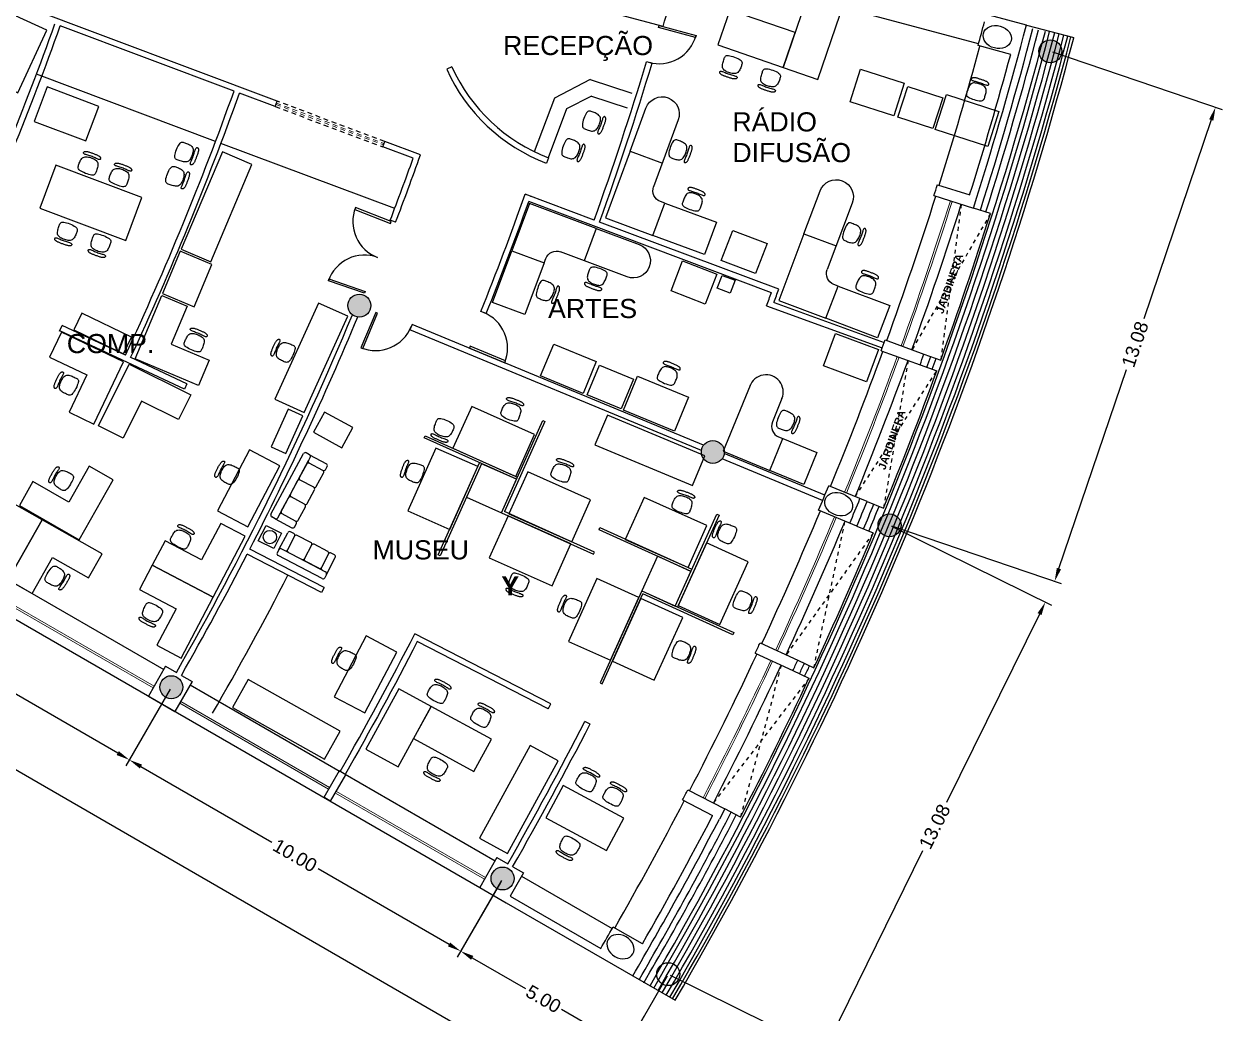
# Model space of a CAD drawing. Header units: millimetres. Extents: x 261 to 423, y 98 to 222.
# Drawn here: x 297.85 to 329.17, y 117.79 to 143.63 of the extents above; entities that cross this region are included whole.
import ezdxf

# ---------------------------------------------------------------- set-up
doc = ezdxf.new("R2010")
doc.units = ezdxf.units.MM
doc.linetypes.add('HIDDEN2', pattern=[0.1875, 0.125, -0.0625])
for name, color, linetype in [('COLUMNAS', 5, 'Continuous'), ('Cotas', 1, 'Continuous'), ('hach', 15, 'Continuous'), ('Letreros', 2, 'Continuous'), ('MUEBLES', 8, 'Continuous'), ('Muro-Alto', 6, 'Continuous'), ('MURO-BAJO', 3, 'Continuous')]:
    doc.layers.add(name, color=color, linetype=linetype)
doc.layers.add('Vidrio', color=7, linetype='Continuous', lineweight=15)
doc.styles.add('Arial-Bold', font='arialbd.ttf')
doc.styles.get("Standard").update_dxf_attribs({"font": 'arial.ttf'})
doc.dimstyles.new('MUSEO', dxfattribs={"dimtxt": 0.35, "dimasz": 0.35, "dimexe": 0.18, "dimexo": 0.058, "dimgap": 0.09, "dimtad": 0, "dimzin": 0, "dimdsep": 46, "dimtxsty": 'Standard', "dimcen": 0.09, "dimclrd": 1, "dimclre": 1, "dimclrt": 2, "dimadec": 0, "dimazin": 0, "dimtm": 1e-09, "dimtfac": 1, "dimtofl": 0, "dimtmove": 0, "dimatfit": 3, "dimfxl": 1, "dimtolj": 1, "dimtzin": 0, "dimarcsym": 0})

# ---------------------------------------------------------------- blocks, each defined once
blk = doc.blocks.new('si')
at = {"layer": 'MUEBLES'}
for points in [[(-24.293, 45.694), (-24.303, 45.713), (-24.311, 45.735), (-24.316, 45.759), (-24.32, 45.784), (-24.322, 45.809), (-24.323, 45.835), (-24.324, 45.859), (-24.324, 45.882), (-24.324, 45.902), (-24.323, 45.92), (-24.32, 45.936), (-24.315, 45.949), (-24.307, 45.961), (-24.295, 45.971), (-24.278, 45.979), (-24.256, 45.986), (-24.228, 45.991), (-24.195, 45.994), (-24.159, 45.996), (-24.121, 45.997), (-24.083, 45.995), (-24.047, 45.992), (-24.014, 45.987), (-23.985, 45.98), (-23.963, 45.972), (-23.946, 45.961), (-23.934, 45.949), (-23.926, 45.934), (-23.921, 45.918), (-23.919, 45.901), (-23.918, 45.881), (-23.918, 45.861), (-23.918, 45.839), (-23.918, 45.816), (-23.919, 45.792), (-23.922, 45.769), (-23.926, 45.746), (-23.933, 45.725), (-23.942, 45.706), (-23.954, 45.689), (-23.969, 45.675), (-23.988, 45.663), (-24.008, 45.654), (-24.031, 45.647), (-24.055, 45.642), (-24.08, 45.639), (-24.106, 45.637), (-24.131, 45.637), (-24.156, 45.637), (-24.181, 45.639), (-24.204, 45.643), (-24.226, 45.648), (-24.246, 45.655), (-24.264, 45.665), (-24.279, 45.678)], [(-24.251, 45.538), (-24.262, 45.54), (-24.272, 45.543), (-24.282, 45.546), (-24.29, 45.55), (-24.297, 45.554), (-24.304, 45.558), (-24.309, 45.563), (-24.313, 45.569), (-24.317, 45.575), (-24.319, 45.581), (-24.32, 45.588), (-24.319, 45.594), (-24.316, 45.599), (-24.31, 45.604), (-24.303, 45.608), (-24.293, 45.611), (-24.279, 45.612), (-24.264, 45.612), (-24.246, 45.611), (-24.226, 45.61), (-24.204, 45.609), (-24.181, 45.607), (-24.156, 45.606), (-24.131, 45.605), (-24.106, 45.606), (-24.08, 45.607), (-24.055, 45.609), (-24.031, 45.61), (-24.008, 45.611), (-23.988, 45.612), (-23.969, 45.612), (-23.954, 45.611), (-23.942, 45.608), (-23.933, 45.604), (-23.927, 45.599), (-23.923, 45.594), (-23.922, 45.588), (-23.923, 45.581), (-23.925, 45.575), (-23.928, 45.569), (-23.932, 45.563), (-23.938, 45.558), (-23.944, 45.554), (-23.952, 45.55), (-23.961, 45.546), (-23.971, 45.543), (-23.983, 45.54), (-23.996, 45.538), (-24.01, 45.536), (-24.026, 45.535), (-24.042, 45.534), (-24.06, 45.533), (-24.077, 45.533), (-24.095, 45.533), (-24.113, 45.533), (-24.131, 45.533), (-24.148, 45.533), (-24.165, 45.533), (-24.181, 45.533), (-24.197, 45.533), (-24.212, 45.534), (-24.226, 45.535), (-24.239, 45.536)]]:
    blk.add_lwpolyline(points, close=True, dxfattribs=at)
blk = doc.blocks.new('esc-1')
at = {"layer": 'MUEBLES'}
for p, q in [((-22.694, 47.653), (-22.694, 49.203)), ((-22.694, 49.203), (-21.594, 49.203)), ((-21.594, 49.203), (-21.594, 48.453)), ((-21.594, 48.453), (-21.694, 48.453)), ((-21.944, 46.653), (-21.944, 48.203)), ((-22.694, 47.653), (-22.694, 46.653)), ((-22.694, 47.653), (-21.944, 47.653))]:
    blk.add_line(p, q, dxfattribs=at)
for centre, radius, start, end in [((-21.694, 48.203), 0.25, 90, 180), ((-22.319, 46.653), 0.375, 180, 0)]:
    blk.add_arc(centre, radius, start, end, dxfattribs=at)
blk = doc.blocks.new('mueble')
at = {"layer": 'MUEBLES'}
for p, q in [((-12.573, 45.283), (-12.573, 47.483)), ((-12.573, 47.483), (-12.523, 47.483)), ((-12.523, 47.483), (-12.523, 45.333)), ((-14.773, 46.133), (-12.573, 46.133)), ((-14.773, 46.083), (-14.773, 46.133)), ((-12.573, 46.083), (-14.773, 46.083)), ((-13.453, 43.883), (-13.453, 46.083)), ((-13.403, 46.083), (-13.403, 43.883)), ((-12.573, 45.283), (-10.373, 45.283)), ((-10.373, 45.333), (-12.523, 45.333)), ((-10.373, 45.283), (-10.373, 45.333)), ((-13.403, 43.883), (-13.453, 43.883))]:
    blk.add_line(p, q, dxfattribs=at)
blk = doc.blocks.new('*D29')
at = {"layer": 'Cotas', "color": 1, "lineweight": -2}
for p, q in [((320.529, 130.508), (324.713, 128.445)), ((324.396, 128.211), (321.968, 123.286)), ((318.921, 117.107), (321.349, 122.032)), ((314.744, 118.776), (318.927, 116.713))]:
    blk.add_line(p, q, dxfattribs=at)
at = {"layer": 'Cotas', "color": 1}
for points in [[(324.344, 128.237), (324.449, 128.185), (324.551, 128.525)], [(318.868, 117.133), (318.973, 117.081), (318.766, 116.793)]]:
    blk.add_solid(points, dxfattribs=at)
at = {"layer": 'DefPoints', "color": 0}
for p in [(320.477, 130.534), (314.692, 118.802), (318.766, 116.793)]:
    blk.add_point(p, dxfattribs=at)
at = {"layer": 'Cotas', "color": 2, "insert": (321.658, 122.659), "char_height": 0.35, "attachment_point": 5, "rotation": 63.75}
blk.add_mtext('\\A1;13.08', dxfattribs=at)
blk = doc.blocks.new('*D30')
at = {"layer": 'Cotas', "color": 1, "lineweight": -2}
for p, q in [((324.737, 142.903), (329.168, 141.399)), ((328.885, 141.126), (327.12, 135.925)), ((324.905, 129.4), (326.671, 134.601)), ((320.532, 130.515), (324.963, 129.011))]:
    blk.add_line(p, q, dxfattribs=at)
at = {"layer": 'Cotas', "color": 1}
for points in [[(328.83, 141.144), (328.94, 141.107), (328.998, 141.457)], [(324.85, 129.419), (324.96, 129.382), (324.793, 129.069)]]:
    blk.add_solid(points, dxfattribs=at)
at = {"layer": 'DefPoints', "color": 0}
for p in [(324.682, 142.922), (320.477, 130.534), (324.793, 129.069)]:
    blk.add_point(p, dxfattribs=at)
at = {"layer": 'Cotas', "color": 2, "insert": (326.895, 135.263), "char_height": 0.35, "attachment_point": 5, "rotation": 71.2514}
blk.add_mtext('\\A1;13.08', dxfattribs=at)
blk = doc.blocks.new('*D36')
at = {"layer": 'Cotas', "color": 1, "lineweight": -2}
for p, q in [((293.012, 131.252), (291.855, 129.248)), ((292.249, 129.229), (295.671, 127.253)), ((300.303, 124.579), (296.88, 126.555)), ((301.673, 126.252), (300.516, 124.248))]:
    blk.add_line(p, q, dxfattribs=at)
at = {"layer": 'Cotas', "color": 1}
for points in [[(292.278, 129.279), (292.219, 129.178), (291.945, 129.404)], [(300.332, 124.629), (300.273, 124.528), (300.606, 124.404)]]:
    blk.add_solid(points, dxfattribs=at)
at = {"layer": 'DefPoints', "color": 0}
for p in [(293.041, 131.302), (301.702, 126.302), (300.606, 124.404)]:
    blk.add_point(p, dxfattribs=at)
at = {"layer": 'Cotas', "color": 2, "insert": (296.276, 126.904), "char_height": 0.35, "attachment_point": 5, "rotation": 330}
blk.add_mtext('\\A1;10.00', dxfattribs=at)
blk = doc.blocks.new('*D37')
at = {"layer": 'Cotas', "color": 1, "lineweight": -2}
for p, q in [((301.673, 126.252), (300.516, 124.248)), ((300.909, 124.229), (304.331, 122.253)), ((308.963, 119.579), (305.54, 121.555)), ((310.333, 121.252), (309.176, 119.248))]:
    blk.add_line(p, q, dxfattribs=at)
at = {"layer": 'Cotas', "color": 1}
for points in [[(300.938, 124.279), (300.88, 124.178), (300.606, 124.404)], [(308.992, 119.629), (308.934, 119.528), (309.266, 119.404)]]:
    blk.add_solid(points, dxfattribs=at)
at = {"layer": 'DefPoints', "color": 0}
for p in [(301.702, 126.302), (310.362, 121.302), (309.266, 119.404)]:
    blk.add_point(p, dxfattribs=at)
at = {"layer": 'Cotas', "color": 2, "insert": (304.936, 121.904), "char_height": 0.35, "attachment_point": 5, "rotation": 330}
blk.add_mtext('\\A1;10.00', dxfattribs=at)
blk = doc.blocks.new('*D38')
at = {"layer": 'Cotas', "color": 1, "lineweight": -2}
for p, q in [((310.304, 121.202), (309.176, 119.248)), ((309.569, 119.229), (310.96, 118.426)), ((314.663, 118.752), (313.506, 116.748)), ((313.293, 117.079), (311.902, 117.882))]:
    blk.add_line(p, q, dxfattribs=at)
at = {"layer": 'Cotas', "color": 1}
for points in [[(309.598, 119.279), (309.54, 119.178), (309.266, 119.404)], [(313.322, 117.129), (313.264, 117.028), (313.596, 116.904)]]:
    blk.add_solid(points, dxfattribs=at)
at = {"layer": 'DefPoints', "color": 0}
for p in [(310.333, 121.252), (314.692, 118.802), (313.596, 116.904)]:
    blk.add_point(p, dxfattribs=at)
at = {"layer": 'Cotas', "color": 2, "insert": (311.431, 118.154), "char_height": 0.35, "attachment_point": 5, "rotation": 330}
blk.add_mtext('\\A1;5.00', dxfattribs=at)
blk = doc.blocks.new('*D39')
at = {"layer": 'Cotas', "color": 1, "lineweight": -2}
for p, q in [((274.551, 140.507), (273.144, 138.069)), ((273.537, 138.05), (292.392, 127.164)), ((312.435, 115.592), (293.58, 126.478)), ((314.055, 117.7), (312.648, 115.262))]:
    blk.add_line(p, q, dxfattribs=at)
at = {"layer": 'Cotas', "color": 1}
for points in [[(273.566, 138.101), (273.508, 138), (273.234, 138.225)], [(312.464, 115.643), (312.406, 115.542), (312.738, 115.417)]]:
    blk.add_solid(points, dxfattribs=at)
at = {"layer": 'DefPoints', "color": 0}
for p in [(274.58, 140.558), (314.084, 117.75), (312.738, 115.417)]:
    blk.add_point(p, dxfattribs=at)
at = {"layer": 'Cotas', "color": 2, "insert": (292.986, 126.821), "char_height": 0.35, "attachment_point": 5, "rotation": 330}
blk.add_mtext('\\A1;45.62', dxfattribs=at)

msp = doc.modelspace()

# ---------------------------------------------------------------- hatches: boundary and pattern name
at = {"layer": 'COLUMNAS'}
h = msp.add_hatch(color=256, dxfattribs=at)
edge = h.paths.add_edge_path()
edge.add_arc((324.682, 142.92), 0.3, 0, 360)
h = msp.add_hatch(color=256, dxfattribs=at)
edge = h.paths.add_edge_path()
edge.add_arc((306.619, 136.274), 0.3, 0, 360)
h = msp.add_hatch(color=256, dxfattribs=at)
edge = h.paths.add_edge_path()
edge.add_arc((315.858, 132.447), 0.3, 0, 360)
h = msp.add_hatch(color=256, dxfattribs=at)
edge = h.paths.add_edge_path()
edge.add_arc((320.477, 130.534), 0.3, 0, 360)
h = msp.add_hatch(color=256, dxfattribs=at)
edge = h.paths.add_edge_path()
edge.add_arc((301.702, 126.302), 0.3, 0, 360)
h = msp.add_hatch(color=256, dxfattribs=at)
edge = h.paths.add_edge_path()
edge.add_arc((310.362, 121.302), 0.3, 0, 360)
at = {"layer": 'hach'}
h = msp.add_hatch(dxfattribs=at)
h.set_pattern_fill('PHANTSQR', color=256, scale=0.75, angle=-90, style=0, pattern_type=2)
h.set_pattern_definition([(270, (190.6146, 423.8911), (0.75, -1e-16), [0.135, -0.1125, 0.135, -0.1125, 0.135, -0.12]), (360, (190.6746, 423.2011), (2e-16, 0.75), [0.135, -0.1125, 0.135, -0.1125, 0.135, -0.12])])
edge = h.paths.add_edge_path()
edge.add_line((275.19, 149.133), (274.723, 142.147))
edge.add_arc((277.005, 168.808), 26.759, 265.108, 285.0871)
edge.add_line((283.97, 142.971), (287.023, 141.56))
edge.add_line((287.023, 141.56), (287.881, 143.5))
edge.add_arc((288.141, 143.928), 0.5, 115.0029, 238.6785, ccw=False)
edge.add_arc((277.005, 168.808), 26.759, 294.0964, 316.9123)
edge.add_line((296.547, 150.528), (300.246, 149.474))
edge.add_arc((300.534, 149.392), 0.3, 90, 164.0929, ccw=False)
edge.add_line((300.534, 149.692), (300.779, 150.637))
edge.add_arc((231.68, 168.013), 71.251, 345.88421, 352.48473)
edge.add_arc((305.912, 158.22), 3.624, 163.202, 172.4847, ccw=False)
edge.add_line((302.442, 159.268), (307.789, 158.576))
edge.add_line((307.789, 158.576), (308.094, 161.292))
edge.add_line((308.094, 161.292), (312.948, 162.741))
edge.add_line((312.948, 162.741), (318.04, 164.071))
edge.add_arc((282.184, 168.829), 36.17, 352.4415, 368.9341)
edge.add_line((317.916, 174.446), (316.027, 174.108))
edge.add_line((316.027, 174.108), (308.758, 176.121))
edge.add_line((308.758, 176.121), (308.405, 179.31))
edge.add_line((308.405, 179.31), (302.749, 178.578))
edge.add_arc((302.449, 178.578), 0.3, -159.3392, 0, ccw=False)
edge.add_line((302.169, 178.473), (302.039, 178.776))
edge.add_line((302.039, 178.776), (301.291, 183.021))
edge.add_line((301.291, 183.021), (299.122, 182.626))
edge.add_line((299.122, 182.626), (299.307, 181.66))
edge.add_line((299.307, 181.66), (299.16, 181.634))
edge.add_arc((228.101, 168.805), 72.207, 10.23394, 18.57312)
edge.add_line((296.548, 191.804), (298.775, 192.553))
edge.add_line((298.775, 192.553), (298.095, 194.49))
edge.add_line((298.095, 194.49), (297.405, 196.153))
edge.add_line((297.405, 196.153), (289.699, 192.958))
edge.add_arc((289.316, 193.807), 0.931, 209.2044, 294.2973, ccw=False)
edge.add_arc((288.136, 193.691), 0.5, 245.0034, 317.467, ccw=False)
edge.add_arc((277.873, 173.91), 21.785, 62.5226, 98.1743)
edge.add_line((274.775, 195.474), (275.208, 188.485))
edge.add_arc((277.005, 168.808), 19.759, 66.2404, 95.219, ccw=False)
edge.add_arc((277.005, 168.808), 19.759, 18.9542, 66.2404, ccw=False)
edge.add_arc((277.005, 168.808), 19.759, -95.2709, 18.9542, ccw=False)
edge = h.paths.add_edge_path(flags=16)
edge.add_line((303.784, 165.766), (303.442, 164.691))
edge.add_arc((304.737, 168.766), 4.276, 44.5562, 252.3738, ccw=False)
edge.add_line((307.784, 171.766), (307.784, 165.766))
edge.add_line((307.784, 165.766), (303.784, 165.766))

# ---------------------------------------------------------------- linework, layer by layer
for p, q in [((324.057, 143.607), (325.293, 143.276)), ((313.765, 118.76), (314.874, 118.12))]:
    msp.add_line(p, q)
at = {"linetype": 'HIDDEN2', "ltscale": 0.05}
for p, q in [((322.353, 138.923), (321.814, 134.849)), ((323.116, 138.683), (321.063, 135.121)), ((320.96, 134.84), (320.32, 130.977)), ((319.58, 131.28), (321.711, 134.566)), ((318.499, 126.81), (319.315, 130.64)), ((320.053, 130.332), (317.774, 127.147)), ((317.647, 126.875), (316.581, 122.906)), ((318.372, 126.538), (315.872, 123.275))]:
    msp.add_line(p, q, dxfattribs=at)
for centre, radius, start, end in [((228.151, 168.765), 99.669, 329.71495, 345.28604), ((228.156, 168.747), 99.328, 342.43193, 345.28604), ((228.156, 168.747), 99.478, 342.43203, 345.28604), ((228.109, 168.782), 99.827, 329.71495, 345.28604), ((228.089, 168.802), 99.984, 329.71495, 345.28604), ((228.089, 168.802), 100.109, 329.71495, 345.28604), ((228.089, 168.802), 100.232, 329.71495, 345.28604), ((228.089, 168.802), 100.338, 329.71495, 345.28604), ((228.089, 168.802), 100.422, 329.71495, 345.28604), ((228.089, 168.802), 100.5, 329.71495, 345.28604), ((228.156, 168.747), 99.328, 339.92974, 340.10296), ((228.156, 168.747), 99.478, 339.92985, 340.10293), ((228.156, 168.747), 99.328, 337.31363, 337.71553), ((228.156, 168.747), 99.478, 337.31365, 337.71551), ((228.156, 168.747), 99.328, 334.92602, 335.09924), ((228.156, 168.747), 99.478, 334.926, 335.09909), ((228.156, 168.747), 99.328, 329.71495, 332.59697), ((228.156, 168.747), 99.478, 329.71495, 332.59683)]:
    msp.add_arc(centre, radius, start, end)
at = {"layer": 'COLUMNAS'}
for centre in [(324.682, 142.92), (306.619, 136.274), (306.619, 136.274), (315.858, 132.447), (315.858, 132.447), (320.477, 130.534), (301.702, 126.302), (301.702, 126.302), (310.362, 121.302), (310.362, 121.302)]:
    msp.add_circle(centre, 0.3, dxfattribs=at)
for centre, major_axis in [((323.293, 143.292), (-0.362, 0.097)), ((319.148, 131.084), (-0.346, 0.143))]:
    msp.add_ellipse(centre, major_axis=major_axis, ratio=0.788921, dxfattribs=at)
at = {"layer": 'COLUMNAS', "extrusion": (0, 0, -1)}
msp.add_ellipse((313.446, 119.521), major_axis=(-0.324, 0.187), ratio=0.788921, dxfattribs=at)
at = {"layer": 'Cotas'}
msp.add_circle((314.692, 118.802), 0.3, dxfattribs=at)
at = {"layer": 'MUEBLES'}
for p, q in [((322.805, 143.114), (315.017, 145.2)), ((302.86, 140.565), (298.178, 142.32)), ((312.651, 142.183), (311.716, 141.697)), ((312.651, 142.183), (313.743, 141.826)), ((311.716, 141.697), (311.191, 140.296)), ((312.686, 141.751), (312.036, 141.413)), ((312.686, 141.751), (313.619, 141.446)), ((312.036, 141.413), (311.558, 140.138)), ((307.542, 138.809), (303.001, 140.512)), ((316.832, 134.187), (316.126, 132.467)), ((316.832, 134.187), (316.84, 134.207)), ((317.665, 133.846), (317.414, 133.235)), ((317.347, 131.966), (317.689, 132.798)), ((317.578, 132.844), (317.689, 132.798)), ((304.308, 130.82), (305.161, 132.405)), ((304.484, 130.725), (305.29, 132.222)), ((305.317, 132.378), (305.229, 132.425)), ((305.337, 132.31), (305.29, 132.222)), ((305.317, 132.378), (305.757, 132.141)), ((316.126, 132.467), (317.347, 131.966)), ((305.053, 131.782), (305.242, 132.134)), ((305.662, 131.965), (305.31, 132.154)), ((305.493, 131.545), (305.683, 131.897)), ((305.73, 131.985), (305.777, 132.073)), ((304.816, 131.342), (305.005, 131.694)), ((305.425, 131.525), (305.073, 131.714)), ((304.579, 130.901), (304.769, 131.253)), ((305.188, 131.084), (304.836, 131.274)), ((305.256, 131.105), (305.446, 131.457)), ((305.019, 130.664), (305.209, 131.017)), ((304.417, 130.705), (304.328, 130.752)), ((304.417, 130.705), (304.857, 130.468)), ((304.952, 130.644), (304.599, 130.833)), ((304.517, 129.897), (304.749, 130.34)), ((304.905, 130.315), (304.816, 130.361)), ((304.925, 130.488), (304.972, 130.576)), ((304.926, 130.248), (304.741, 129.893)), ((304.926, 130.248), (304.741, 129.893)), ((305.348, 130.084), (304.993, 130.269)), ((305.369, 130.016), (305.184, 129.662)), ((305.791, 129.852), (305.437, 130.037)), ((304.517, 129.897), (304.471, 129.808)), ((305.645, 129.139), (304.492, 129.741)), ((304.585, 129.918), (304.673, 129.872)), ((304.673, 129.872), (305.737, 129.317)), ((305.117, 129.64), (304.762, 129.825)), ((305.812, 129.785), (305.627, 129.43)), ((305.758, 129.249), (305.99, 129.692)), ((305.969, 129.76), (305.88, 129.806)), ((305.56, 129.409), (305.205, 129.594)), ((305.758, 129.249), (305.712, 129.16))]:
    msp.add_line(p, q, dxfattribs=at)
for points in [[(317.695, 142.499), (318.603, 142.186), (319.189, 143.888), (318.282, 144.201)], [(297.695, 141.834), (298.446, 143.47), (297.629, 143.845), (296.877, 142.21)], [(317.695, 142.499), (318.008, 143.407), (316.306, 143.993), (315.993, 143.085)], [(314.441, 143.545), (314.454, 143.593), (315.419, 143.331), (315.406, 143.283)], [(320.863, 142.087), (320.586, 141.23), (319.444, 141.599), (319.721, 142.456)], [(299.805, 141.481), (298.457, 141.987), (298.12, 141.088), (299.468, 140.582)], [(321.868, 141.702), (321.609, 140.903), (320.696, 141.198), (320.954, 141.998)], [(323.337, 141.346), (323.042, 140.433), (321.672, 140.876), (321.967, 141.789)], [(303.811, 139.963), (303.037, 140.289), (301.965, 137.746), (302.74, 137.419)], [(300.932, 139.101), (298.685, 139.943), (298.263, 138.82), (300.511, 137.977)], [(307.429, 138.423), (307.447, 138.469), (306.516, 138.835), (306.498, 138.789)], [(314.6, 138.953), (315.951, 138.454), (315.639, 137.61), (314.288, 138.109)], [(317.278, 137.893), (316.975, 137.11), (316.079, 137.456), (316.382, 138.239)], [(302.766, 137.345), (301.937, 137.694), (301.471, 136.588), (302.3, 136.239)], [(311.449, 137.391), (310.943, 136.043), (310.101, 136.358), (310.606, 137.707)], [(315.964, 137.094), (315.661, 136.31), (314.766, 136.656), (315.068, 137.44)], [(306.77, 136.643), (306.754, 136.596), (305.809, 136.924), (305.825, 136.971)], [(316.438, 136.935), (316.308, 136.599), (315.973, 136.729), (316.102, 137.065)], [(319.134, 136.786), (320.481, 136.278), (320.163, 135.436), (318.816, 135.944)], [(306.314, 135.995), (305.548, 136.34), (304.412, 133.825), (305.178, 133.479)], [(300.659, 135.449), (299.363, 136.076), (299.154, 135.644), (300.451, 135.017)], [(307.092, 136.078), (307.046, 136.097), (306.661, 135.174), (306.707, 135.155)], [(320.188, 135.125), (319.872, 134.282), (318.748, 134.703), (319.064, 135.546)], [(309.514, 135.211), (309.495, 135.165), (310.418, 134.781), (310.437, 134.827)], [(312.808, 134.812), (312.466, 133.979), (311.356, 134.435), (311.698, 135.267)], [(313.78, 134.352), (313.462, 133.575), (312.573, 133.939), (312.892, 134.716)], [(315.218, 133.884), (314.854, 132.996), (313.522, 133.543), (313.886, 134.431)], [(304.694, 132.407), (305.139, 133.391), (304.756, 133.564), (304.312, 132.58)], [(306.446, 133.088), (305.708, 133.49), (305.421, 132.963), (306.159, 132.561)], [(309.556, 133.64), (309.065, 132.545), (310.707, 131.809), (311.198, 132.904)], [(315.324, 131.572), (315.648, 132.347), (313.101, 133.41), (312.777, 132.635)], [(318.579, 132.438), (318.235, 131.601), (317.347, 131.966), (317.691, 132.803)], [(303.745, 132.503), (302.909, 130.909), (303.706, 130.491), (304.542, 132.084)], [(307.888, 130.907), (308.985, 130.42), (309.715, 132.066), (308.618, 132.552)], [(310.724, 131.735), (309.815, 132.143), (309.422, 131.267), (310.331, 130.859)], [(311.021, 131.931), (310.529, 130.836), (312.172, 130.099), (312.663, 131.194)], [(314.059, 131.26), (313.568, 130.165), (315.21, 129.429), (315.701, 130.524)], [(297.545, 131.12), (296.655, 129.556), (297.437, 129.111), (298.327, 130.675)], [(310.505, 130.781), (310.014, 129.686), (311.656, 128.95), (312.147, 130.045)], [(304.379, 129.924), (303.977, 130.128), (304.181, 130.529), (304.582, 130.325)], [(316.785, 129.582), (315.692, 130.077), (314.949, 128.438), (316.042, 127.942)], [(314.876, 128.421), (315.287, 129.328), (314.413, 129.724), (314.001, 128.817)], [(313.923, 128.644), (312.83, 129.139), (312.087, 127.5), (313.18, 127.005)], [(315.07, 128.124), (313.977, 128.619), (313.234, 126.98), (314.327, 126.484)], [(306.8, 127.64), (305.963, 126.046), (306.76, 125.628), (307.596, 127.221)], [(305.711, 124.422), (306.121, 125.155), (303.713, 126.503), (303.303, 125.77)], [(308.492, 125.801), (307.649, 126.26), (306.788, 124.679), (307.631, 124.22)], [(308.492, 125.801), (308.033, 124.958), (309.614, 124.097), (310.073, 124.94)], [(311.819, 124.376), (311.082, 124.779), (309.757, 122.358), (310.494, 121.955)], [(311.948, 123.736), (311.491, 122.892), (313.075, 122.035), (313.531, 122.88)]]:
    msp.add_lwpolyline(points, close=True, dxfattribs=at)
for points in [[(300.755, 134.883), (301.454, 136.541), (302.118, 136.262), (301.699, 135.267), (302.694, 134.847), (302.414, 134.184), (300.755, 134.883)], [(300.455, 134.803), (298.83, 135.578), (298.52, 134.928), (299.495, 134.463), (299.03, 133.488), (299.68, 133.178), (300.455, 134.803)], [(300.603, 134.745), (302.215, 133.944), (301.895, 133.299), (300.928, 133.78), (300.447, 132.812), (299.803, 133.133), (300.603, 134.745)], [(299.295, 130.157), (300.185, 131.721), (299.56, 132.078), (299.025, 131.139), (298.087, 131.674), (297.731, 131.048), (299.295, 130.157)], [(298.327, 130.675), (297.437, 129.111), (298.062, 128.754), (298.597, 129.693), (299.535, 129.159), (299.892, 129.784), (298.327, 130.675)], [(302.799, 128.656), (303.636, 130.249), (302.998, 130.584), (302.496, 129.628), (301.54, 130.13), (301.205, 129.492), (302.799, 128.656)], [(302.799, 128.656), (301.205, 129.492), (300.871, 128.855), (301.827, 128.353), (301.325, 127.396), (301.962, 127.062), (302.799, 128.656)]]:
    msp.add_lwpolyline(points, dxfattribs=at)
msp.add_circle((304.28, 130.226), 0.175, dxfattribs=at)
for centre, radius, start, end in [((314.454, 143.594), 1, 254.022, 344.782), ((228.089, 168.802), 98.187, 342.58738, 344.79894), ((307.447, 138.47), 1, 158.5938, 249.3538), ((306.753, 136.595), 1, 70.0276, 160.7877), ((309.494, 135.164), 1, 337.443, 68.203), ((307.045, 136.098), 1, 247.443, 338.203), ((317.248, 134.016), 0.45, 337.7259, 160.3915), ((317.692, 133.121), 0.3, 157.6942, 247.6942), ((305.205, 132.381), 0.05, 61.7209, 151.7209), ((305.286, 132.11), 0.05, 61.7209, 151.7209), ((305.334, 132.199), 0.05, 151.7209, 241.7209), ((305.293, 132.334), 0.05, 331.7209, 61.7209), ((305.686, 132.009), 0.05, 241.7209, 331.7209), ((305.639, 131.921), 0.05, 331.7209, 61.7209), ((305.733, 132.097), 0.05, 331.7209, 61.7209), ((305.049, 131.67), 0.05, 61.7209, 151.7209), ((305.097, 131.758), 0.05, 151.7209, 241.7209), ((305.449, 131.569), 0.05, 241.7209, 331.7209), ((304.813, 131.23), 0.05, 61.7209, 151.7209), ((304.86, 131.318), 0.05, 151.7209, 241.7209), ((305.402, 131.481), 0.05, 331.7209, 61.7209), ((305.212, 131.128), 0.05, 241.721, 331.721), ((305.165, 131.04), 0.05, 331.7209, 61.7209), ((304.352, 130.796), 0.05, 151.7209, 241.7209), ((304.44, 130.749), 0.05, 241.7209, 331.7209), ((304.576, 130.789), 0.05, 61.721, 151.7209), ((304.623, 130.878), 0.05, 151.7209, 241.7209), ((304.975, 130.688), 0.05, 241.7209, 331.7209), ((304.928, 130.6), 0.05, 331.7209, 61.7209), ((304.793, 130.317), 0.05, 62.4423, 152.4423), ((304.881, 130.512), 0.05, 241.7209, 331.7209), ((304.882, 130.271), 0.05, 332.4422, 62.4422), ((304.97, 130.224), 0.05, 62.4423, 152.4423), ((305.325, 130.039), 0.05, 332.4424, 62.4424), ((305.414, 129.993), 0.05, 62.4423, 152.4423), ((304.515, 129.785), 0.05, 152.4416, 242.4416), ((304.562, 129.874), 0.05, 62.4423, 152.4423), ((304.697, 129.916), 0.05, 242.4423, 332.4422), ((304.785, 129.87), 0.05, 152.4416, 242.4416), ((305.14, 129.685), 0.05, 242.4423, 332.4422), ((305.228, 129.638), 0.05, 152.4416, 242.4416), ((305.768, 129.808), 0.05, 332.4422, 62.4422), ((305.857, 129.762), 0.05, 62.4423, 152.4423), ((305.945, 129.715), 0.05, 332.4422, 62.4422), ((305.583, 129.453), 0.05, 242.4423, 332.4422), ((305.672, 129.407), 0.05, 152.4423, 242.4423), ((228.089, 168.802), 86.275, 329.96748, 332.69821), ((305.668, 129.184), 0.05, 242.4422, 332.4422), ((305.714, 129.272), 0.05, 332.4422, 62.4422)]:
    msp.add_arc(centre, radius, start, end, dxfattribs=at)
at = {"layer": 'Muro-Alto'}
for p, q in [((324.057, 143.607), (315.078, 146.012)), ((304.473, 141.615), (297.788, 144.121)), ((303.343, 141.879), (298.801, 143.581)), ((323.645, 142.839), (322.793, 143.07)), ((309.038, 142.512), (308.902, 142.451)), ((323.838, 142.786), (323.838, 142.786)), ((304.42, 141.475), (303.484, 141.826)), ((304.42, 141.475), (304.473, 141.615)), ((307.229, 140.422), (307.282, 140.562)), ((308.025, 140.123), (307.229, 140.422)), ((308.217, 140.212), (307.282, 140.562)), ((311.559, 140.138), (311.506, 139.997)), ((321.729, 139.434), (322.572, 139.169)), ((312.758, 138.509), (310.956, 139.185)), ((321.639, 139.148), (322.672, 138.823)), ((322.672, 138.823), (322.762, 139.109)), ((317.39, 136.612), (311.046, 138.991)), ((307.566, 138.451), (307.426, 138.505)), ((317.581, 136.701), (312.899, 138.456)), ((317.264, 136.266), (320.283, 135.168)), ((317.457, 136.356), (320.334, 135.309)), ((309.935, 136.064), (309.796, 136.122)), ((298.784, 135.605), (298.853, 135.751)), ((302.049, 134.093), (298.789, 135.615)), ((300.505, 134.979), (298.853, 135.751)), ((315.561, 132.489), (307.941, 135.645)), ((315.618, 132.628), (307.998, 135.784)), ((320.359, 135.378), (321.377, 135.007)), ((320.256, 135.096), (321.274, 134.725)), ((302.113, 134.229), (300.641, 134.916)), ((302.113, 134.229), (302.049, 134.093)), ((318.727, 131.177), (316.098, 132.267)), ((318.785, 131.316), (316.155, 132.405)), ((319.889, 131.153), (318.887, 131.565)), ((319.623, 130.511), (318.624, 130.929)), ((305.633, 128.778), (303.686, 129.778)), ((305.702, 128.911), (303.755, 129.912)), ((305.702, 128.911), (305.633, 128.778)), ((311.626, 125.866), (308.069, 127.694)), ((311.558, 125.733), (308.133, 127.492)), ((317.095, 127.464), (318.077, 127.006)), ((316.968, 127.192), (317.95, 126.734)), ((301.555, 126.848), (301.105, 126.069)), ((301.555, 126.848), (301.836, 126.686)), ((301.966, 126.611), (302.248, 126.448)), ((302.248, 126.448), (301.798, 125.669)), ((301.105, 126.069), (301.798, 125.669)), ((312.649, 125.34), (312.516, 125.409)), ((315.207, 123.621), (316.168, 123.121)), ((315.069, 123.355), (315.852, 122.947)), ((316.168, 123.121), (316.03, 122.854)), ((310.215, 121.848), (309.765, 121.069)), ((310.215, 121.848), (310.496, 121.686)), ((310.626, 121.611), (310.908, 121.448)), ((310.908, 121.448), (310.558, 120.842)), ((309.765, 121.069), (310.458, 120.669)), ((310.458, 120.669), (313.765, 118.76)), ((310.558, 120.842), (312.928, 119.474)), ((314.016, 119.593), (313.25, 120.032)), ((314.19, 119.493), (314.19, 119.493))]:
    msp.add_line(p, q, dxfattribs=at)
for points in [[(314.557, 143.566), (312.758, 144.051)], [(314.271, 142.607), (314.127, 142.647)], [(307.998, 135.784), (307.941, 135.645)]]:
    msp.add_lwpolyline(points, dxfattribs=at)
for points in [[(306.117, 124.099, 0.011186), (308.069, 127.694)], [(308.133, 127.492, -0.010767), (306.247, 124.024, -0.010767)], [(305.847, 123.332, -0.000001), (305.846, 123.332), (305.717, 123.407)]]:
    msp.add_lwpolyline(points, format="xyb", dxfattribs=at)
msp.add_lwpolyline([(306.091, 124.114), (305.691, 123.421), (305.868, 123.32), (306.268, 124.012)], close=True, dxfattribs=at)
for centre, radius, start, end in [((228.089, 168.802), 90.075, 343.72996, 345.19119), ((228.089, 168.802), 74.925, 337.72202, 340.37218), ((228.089, 168.802), 75.075, 337.72179, 340.37034), ((228.217, 168.762), 99.086, 342.58676, 345.29342), ((228.089, 168.802), 98.137, 344.79892, 345.17601), ((228.217, 168.762), 98.886, 342.58676, 344.8023), ((313.165, 144.367), 4.524, 204.2026, 249.2067), ((228.089, 168.802), 89.925, 340.31373, 343.09063), ((228.089, 168.802), 90.075, 340.31229, 343.09365), ((313.165, 144.367), 4.674, 204.2026, 249.2067), ((228.089, 168.802), 79.925, 334.96457, 340.31442), ((228.089, 168.802), 80.075, 334.96457, 340.31279), ((228.089, 168.802), 84.925, 339.09929, 340.26345), ((228.089, 168.802), 85.075, 339.09915, 340.36305), ((228.089, 168.802), 98.137, 342.41227, 342.58742), ((228.089, 168.802), 88, 338.19994, 340.33266), ((228.089, 168.802), 88.15, 340.33115, 340.33266), ((228.089, 168.802), 88.15, 338.19875, 340.23364), ((228.089, 168.802), 94.925, 339.95533, 340.17763), ((228.089, 168.802), 95.075, 340.0458, 340.26688), ((228.089, 168.802), 84.925, 330.26987, 337.30412), ((228.089, 168.802), 85.075, 332.79783, 337.30429), ((228.089, 168.802), 98.137, 339.91212, 340.08727), ((228.089, 168.802), 99.22, 339.91308, 340.08632), ((228.089, 168.802), 98.137, 337.29892, 337.70108), ((228.089, 168.802), 99.02, 337.29924, 337.70086), ((228.089, 168.802), 99.22, 337.29924, 337.70086), ((228.089, 168.802), 85.075, 330.26939, 332.69681), ((228.089, 168.802), 98.137, 334.91273, 335.08788), ((228.089, 168.802), 99.22, 334.91368, 335.08692), ((228.089, 168.802), 93.925, 332.70632, 332.79782), ((228.089, 168.802), 94.925, 330.24144, 332.79782), ((228.089, 168.802), 95.075, 330.24106, 332.79782), ((228.089, 168.802), 98.137, 332.41258, 332.58773), ((228.208, 168.74), 99.086, 329.70658, 332.41324), ((228.208, 168.74), 98.886, 330.1977, 332.41324), ((228.089, 168.802), 98.137, 329.82485, 330.20108)]:
    msp.add_arc(centre, radius, start, end, dxfattribs=at)
at = {"layer": 'MURO-BAJO', "linetype": 'HIDDEN2'}
for p, q in [((307.282, 140.562), (304.473, 141.615)), ((304.42, 141.475), (307.229, 140.422))]:
    msp.add_line(p, q, dxfattribs=at)
at = {"layer": 'MURO-BAJO'}
for p, q in [((323.116, 138.683), (322.672, 138.823)), ((284.477, 135.669), (309.765, 121.069)), ((321.377, 135.007), (321.814, 134.849)), ((321.274, 134.725), (321.711, 134.566)), ((293.538, 131.362), (301.505, 126.762)), ((319.889, 131.154), (320.32, 130.977)), ((319.623, 130.511), (320.053, 130.332)), ((318.077, 127.006), (318.499, 126.81)), ((317.95, 126.734), (318.371, 126.537)), ((302.198, 126.362), (306.116, 124.1)), ((306.246, 124.025), (310.165, 121.762)), ((316.581, 122.906), (316.168, 123.121)), ((310.858, 121.362), (313.228, 119.994))]:
    msp.add_line(p, q, dxfattribs=at)
for radius, start, end in [(98.187, 340.08723, 342.41232), (98.886, 340.08661, 342.41294), (99.685, 340.08632, 342.41363), (98.187, 337.70106, 339.91217), (98.886, 337.70086, 339.91279), (99.685, 337.70063, 339.91348), (98.187, 335.08783, 337.29894), (98.886, 335.08721, 337.29914), (99.685, 335.08652, 337.29937), (98.187, 332.58768, 334.91277), (98.886, 332.58706, 334.91339), (99.685, 332.58637, 334.91409), (98.187, 330.20106, 332.41262)]:
    msp.add_arc((228.089, 168.802), radius, start, end, dxfattribs=at)
at = {"layer": 'Vidrio', "linetype": 'HIDDEN2'}
for p, q in [((304.453, 141.564), (307.262, 140.511)), ((304.439, 141.526), (307.248, 140.473))]:
    msp.add_line(p, q, dxfattribs=at)
at = {"layer": 'Vidrio'}
for p, q in [((297.333, 128.535), (301.23, 126.285)), ((297.358, 128.579), (301.255, 126.329)), ((301.948, 125.929), (305.841, 123.681)), ((301.923, 125.885), (305.816, 123.638)), ((305.993, 123.536), (309.89, 121.285)), ((306.018, 123.579), (309.915, 121.329))]:
    msp.add_line(p, q, dxfattribs=at)
for radius, start, end in [(98.586, 340.08688, 342.41267), (98.636, 340.08683, 342.41272), (98.586, 337.70095, 339.91252), (98.636, 337.70093, 339.91257), (98.586, 335.08748, 337.29905), (98.636, 335.08743, 337.29907), (98.586, 332.58768, 334.91312), (98.636, 332.58768, 334.91317)]:
    msp.add_arc((228.089, 168.802), radius, start, end, dxfattribs=at)

# ---------------------------------------------------------------- block references
at = {"layer": 'MUEBLES', "yscale": 1.199999999999818, "zscale": 1.2}
for name, p, xscale, rotation in [('si', (325.816, 81.156), 1.200000000000047, 340.9925004214551), ('si', (326.818, 80.81), 1.200000000000047, 340.9925004214551), ('si', (367.209, 185.274), -1.199999999999909, 162.0871578092565), ('esc-1', (359.06, 184.51), -1.200000000000044, 159.7190492021114), ('si', (354.008, 94.682), -1.199999999999832, 69.44882779332946), ('si', (353.468, 93.959), -1.199999999999832, 69.44882779332946), ('si', (356.486, 94.124), -1.199999999999825, 69.7190492021163), ('si', (291.733, 201.575), 1.199999999999952, 159.4488277933374), ('si', (363.684, 148.078), 1.199999999999832, 69.44882779332941), ('si', (292.544, 201.271), 1.199999999999952, 159.4488277933374), ('si', (363.447, 147.446), 1.199999999999832, 69.44882779332941), ('esc-1', (363.915, 182.027), -1.200000000000001, 159.3134085882004), ('si', (361.542, 180.528), -1.200000000000044, 159.7190492021114), ('esc-1', (356.795, 92.717), -1.199999999999832, 69.44882779332946), ('si', (306.779, 76.565), 1.199999999999952, 339.4488277933374), ('si', (360.701, 91.662), -1.199999999999801, 69.3134085882025), ('si', (307.656, 76.258), 1.199999999999952, 339.4488277933374), ('si', (266.423, 95.718), -1.199999999999952, 339.4488277933374), ('si', (366.369, 178.028), -1.200000000000001, 159.3134085882004), ('si', (352.802, 90.253), -1.199999999999832, 69.44882779332946), ('si', (296.988, 197.22), 1.199999999999922, 157.1498759747409), ('si', (242.663, 131.306), 1.199999999999899, 245.6998085682261), ('si', (362.326, 174.322), -1.200000000000008, 157.6941996209388), ('si', (236.931, 131.744), 1.200000000000044, 244.5041377808975), ('mueble', (301.86, 75.104), 1.200000000000097, 335.8433071333666), ('si', (303.545, 195.234), 1.200000000000121, 158.7437831765706), ('si', (357.644, 85.612), -1.200000000000166, 67.69419962094186), ('si', (313.979, 71.154), 1.199999999999971, 336.9960551590655), ('si', (241.084, 131.796), 1.199999999999859, 242.3026377543595), ('si', (246.429, 124.056), 1.200000000000116, 249.4967897056968), ('si', (304.852, 193.639), 1.200000000000121, 158.7437831765706), ('si', (236.78, 133.762), 1.199999999999844, 240.3454718467292), ('mueble', (258.281, 137.513), 1.199999999999932, 245.6126257666508), ('si', (307.455, 192.747), 1.200000000000017, 159.2661083389721), ('si', (254.282, 125.409), 1.19999999999985, 246.7653737923406), ('si', (301.881, 192.307), 1.20000000000001, 152.3026377543633), ('si', (360.659, 124.987), 1.200000000000119, 58.35205454175455), ('si', (315.938, 67.115), 1.199999999999971, 336.9960551590655), ('si', (250.235, 123.467), 1.19999999999985, 246.7653737923406), ('si', (378.403, 135.344), 1.199999999999987, 68.51310180985773), ('si', (301.277, 66.117), 1.20000000000001, 332.3026377543633), ('si', (376.803, 134.044), 1.199999999999987, 68.51310180985773), ('si', (244.139, 126.933), 1.199999999999859, 242.3026377543595), ('si', (309.544, 188.264), 1.200000000000025, 151.4271518049787), ('si', (310.678, 187.641), 1.200000000000025, 151.4271518049787), ('si', (307.774, 62.088), 1.200000000000025, 331.4271518049787), ('si', (313.254, 185.96), 1.199999999999965, 151.5886149013007), ('si', (313.96, 185.582), 1.199999999999965, 151.5886149013007), ('si', (311.41, 60.021), 1.199999999999965, 331.5886149013007)]:
    msp.add_blockref(name, p, dxfattribs=dict(at, xscale=xscale, rotation=rotation))

# ---------------------------------------------------------------- texts
at = {"layer": 'Letreros'}
for s, p in [('RECEPÇÃO', (310.375, 142.821)), ('RÁDIO', (316.368, 140.826)), ('DIFUSÃO', (316.368, 140.023)), ('ARTES', (311.551, 135.948)), ('COMP.', (298.971, 135.032)), ('MUSEU', (306.962, 129.641))]:
    msp.add_text(s, height=0.5, dxfattribs=at).set_placement(p)
at = {"layer": 'Letreros', "style": 'Arial-Bold'}
for rotation, p in [(70.8931, (321.877, 136.046)), (70.6741, (320.361, 131.965))]:
    msp.add_text('JARDINERA', height=0.2, rotation=rotation, dxfattribs=at).set_placement(p)
msp.add_text('Y', height=0.5, dxfattribs=at).set_placement((310.329, 128.701))

# ---------------------------------------------------------------- dimensions: what is measured, and where the dimension line sits
at = {"layer": 'Cotas'}
for p1, p2, distance, picture, middle in [((324.682, 142.922), (320.477, 130.534), 4.557, '*D30', (326.895, 135.263)), ((274.58, 140.558), (314.084, 117.75), -2.693, '*D39', (292.986, 126.821)), ((320.477, 130.534), (314.692, 118.802), 4.542, '*D29', (321.658, 122.659))]:
    dim = msp.add_aligned_dim(p1=p1, p2=p2, distance=distance, dimstyle='MUSEO', dxfattribs=at)
    dim.commit()
    dim.dimension.update_dxf_attribs({"geometry": picture, "text_midpoint": middle})
for base, p1, p2, picture, middle in [((300.606, 124.404), (293.041, 131.302), (301.702, 126.302), '*D36', (296.276, 126.904)), ((309.266, 119.404), (301.702, 126.302), (310.362, 121.302), '*D37', (304.936, 121.904)), ((313.596, 116.904), (310.333, 121.252), (314.692, 118.802), '*D38', (311.431, 118.154))]:
    dim = msp.add_linear_dim(base=base, p1=p1, p2=p2, angle=150, dimstyle='MUSEO', override={"dimtmove": 1}, dxfattribs=at)
    dim.commit()
    dim.dimension.update_dxf_attribs({"geometry": picture, "text_midpoint": middle})

doc.saveas('drawing.dxf')
